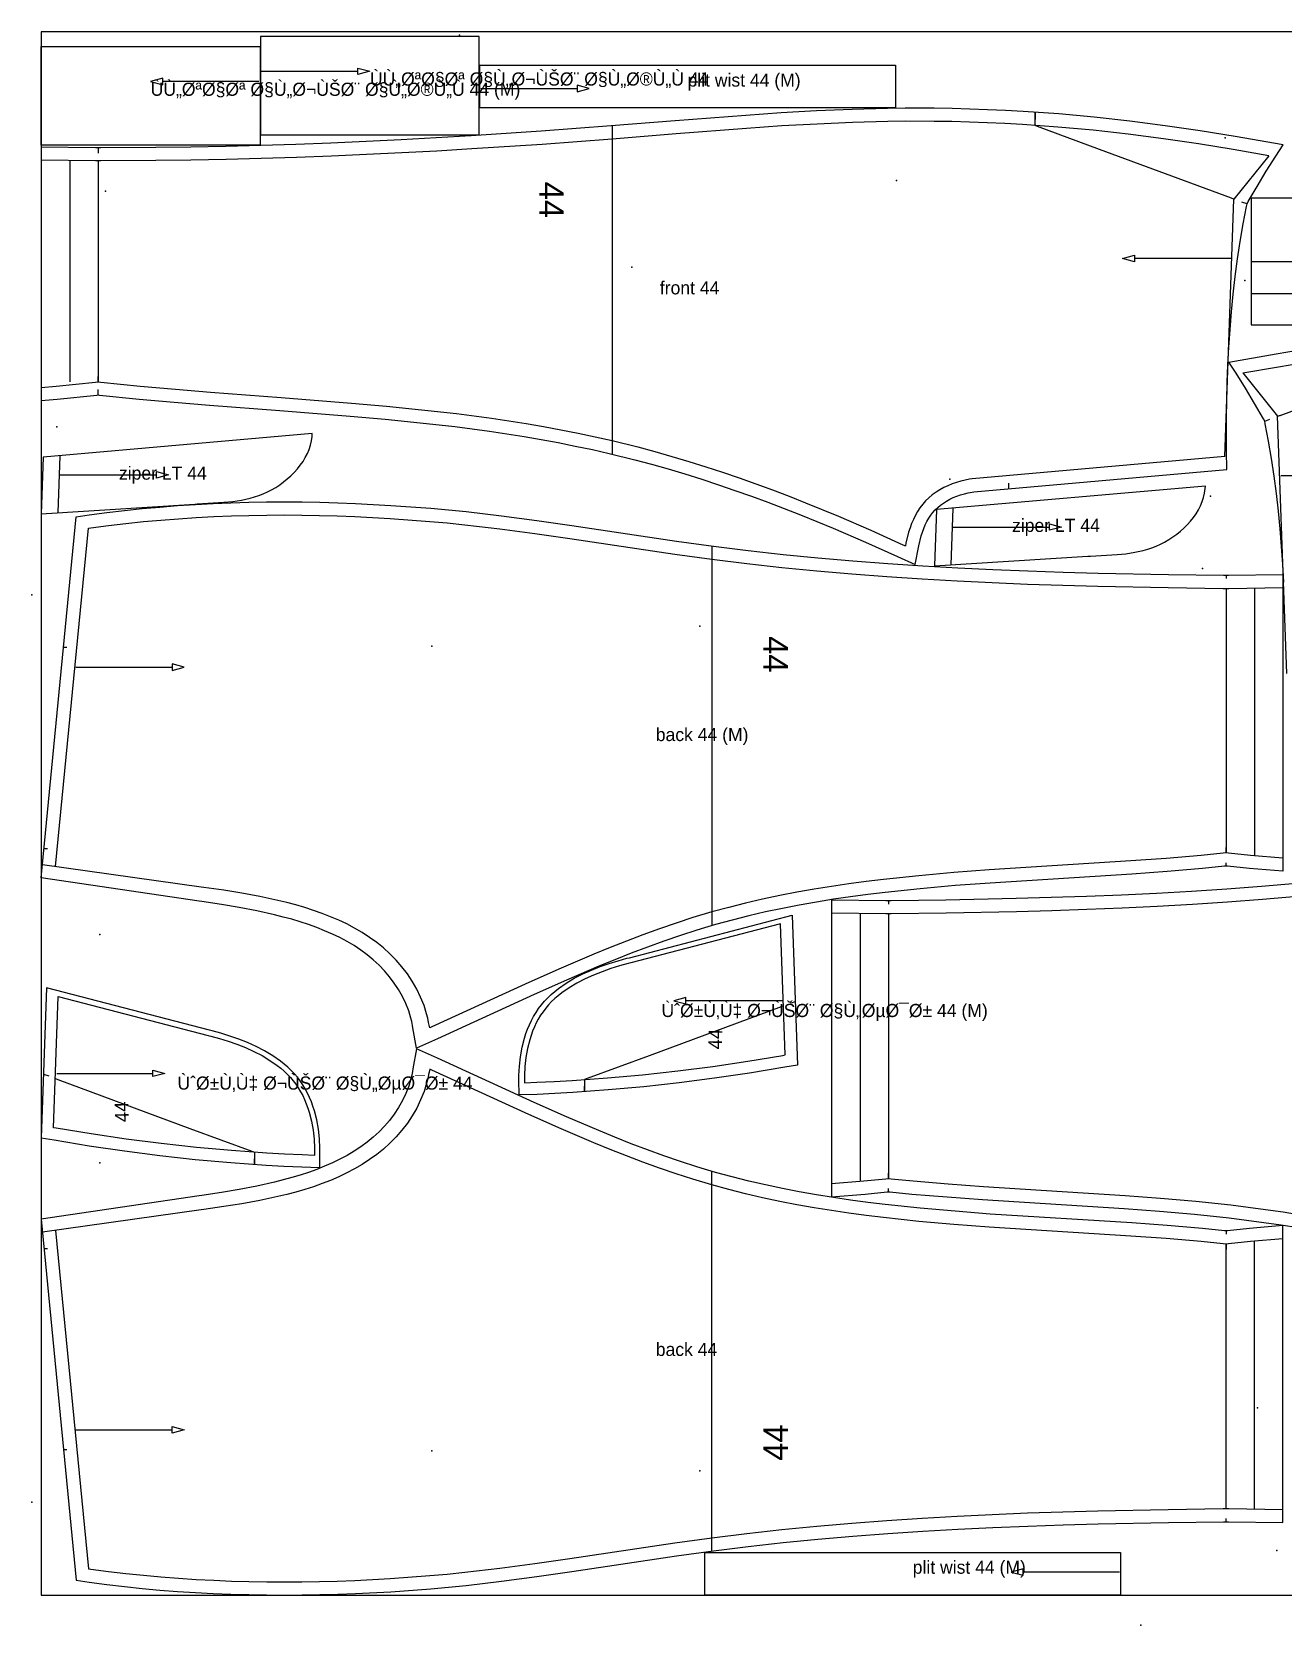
# Model space of a CAD drawing. Header units: millimetres. Extents: x -8 to 2969, y -70 to 1430.
# Drawn here: x -8 to 1136, y -27 to 1430 of the extents above; entities that cross this region are included whole.
import ezdxf

# ---------------------------------------------------------------- set-up
doc = ezdxf.new("R2010")
doc.units = ezdxf.units.MM
for name, color, linetype in [('BORDER', 4, 'Continuous'), ('CUT', 7, 'Continuous'), ('GRAIN', 5, 'Continuous'), ('INTERNAL', 8, 'Continuous'), ('MARK', 6, 'Continuous'), ('NOTCH', 1, 'Continuous'), ('PIECE_NAME', 2, 'Continuous'), ('SEAM', 3, 'Continuous'), ('TEXT', 2, 'Continuous')]:
    doc.layers.add(name, color=color, linetype=linetype)

msp = doc.modelspace()

# ---------------------------------------------------------------- linework, layer by layer
at = {"layer": 'BORDER'}
msp.add_lwpolyline([(0, 0), (2960.5, 0), (2960.5, 1430), (0, 1430)], close=True, dxfattribs=at)
at = {"layer": 'CUT'}
for points in [[(0.2, 1326.5), (0.2, 1416.5), (200.2, 1416.5), (200.2, 1326.5)], [(400.6, 1335.9), (400.6, 1425.9), (200.6, 1425.9), (200.6, 1335.9)], [(401, 1399.4), (781, 1399.4), (781, 1360.4), (401, 1360.4)], [(1135.4, 1326.6), (1091.8, 1334.2), (1059.8, 1339.5), (1027.6, 1344.2), (995.3, 1348.4), (962.9, 1351.9), (930.5, 1354.9), (898, 1357.2), (881.7, 1358.1), (865.4, 1358.8), (849.1, 1359.4), (832.9, 1359.9), (816.6, 1360.1), (790.1, 1360.2), (773.8, 1360), (741.4, 1359.1), (708.9, 1357.7), (676.5, 1355.8), (644.2, 1353.6), (579.7, 1348.6), (521.3, 1343.9), (457.2, 1339.1), (393.2, 1334.9), (361.1, 1333), (329.1, 1331.3), (297.1, 1329.7), (265, 1328.3), (233, 1327.1), (200.9, 1326.1), (168.9, 1325.3), (136.8, 1324.6), (104.8, 1324.2), (54.7, 1323.9), (52.3, 1323.9), (49.9, 1323.9), (0.2, 1324.6), (0.2, 1092.8), (14.8, 1094.1), (51, 1097.7), (52.2, 1097.9), (53.4, 1097.7), (89.6, 1094.1), (121.8, 1091.2), (154, 1088.6), (218.4, 1083.7), (282.7, 1078.6), (314.7, 1075.7), (346.6, 1072.5), (378.4, 1068.9), (410.1, 1064.7), (425.8, 1062.4), (441.6, 1059.9), (457.2, 1057.2), (472.9, 1054.3), (488.4, 1051.2), (504, 1047.9), (519.4, 1044.4), (542.7, 1038.7), (558, 1034.5), (573.4, 1030.2), (588.7, 1025.6), (604, 1020.8), (619.2, 1015.8), (634.3, 1010.6), (649.4, 1005.3), (664.5, 999.7), (679.5, 994), (694.4, 988.2), (724.2, 976), (753.7, 963.2), (783, 950), (799, 942.7), (802.4, 959.8), (804.7, 969.1), (805.8, 972.4), (807, 975.8), (808.4, 979.1), (809.9, 982.2), (811.6, 985.1), (813.4, 987.9), (815.3, 990.4), (817.4, 992.8), (819.7, 995), (822.2, 997), (824.9, 999), (827.7, 1000.8), (830.8, 1002.5), (834, 1004), (837.2, 1005.3), (840.6, 1006.5), (844.1, 1007.5), (847.5, 1008.4), (851.2, 1009.1), (852.9, 1009.4), (1083.9, 1029.6), (1083.9, 1032.1), (1083.7, 1044.3), (1083.7, 1076.7), (1084, 1093), (1084.4, 1109.2), (1085.1, 1125.4), (1085.9, 1141.6), (1087, 1157.8), (1088.3, 1174), (1089.9, 1190.2), (1091.7, 1206.3), (1093.8, 1222.3), (1096.2, 1238.3), (1099, 1254.3), (1102, 1270.2), (1102.5, 1272.6), (1103.6, 1274.7), (1111.7, 1288.7), (1120, 1302.6), (1128.7, 1316.3)], [(1106.2, 1220), (1106.2, 1162), (1795.2, 1162), (1795.2, 1220), (1795.2, 1278), (1106.2, 1278)], [(0.2, 989.3), (140.5, 998.1), (142.8, 998.3), (167.2, 999.7), (175.3, 1000.5), (183.3, 1001.8), (191.3, 1003.5), (195.2, 1004.7), (199.2, 1006), (203.1, 1007.5), (206.9, 1009.3), (210.7, 1011.2), (214.5, 1013.4), (218.2, 1015.8), (221.7, 1018.3), (225.1, 1021.1), (228.4, 1024), (231.5, 1027), (234.4, 1030.2), (237, 1033.6), (239.5, 1037), (241.6, 1040.6), (243.5, 1044.3), (245.1, 1048.1), (246.4, 1052), (247.3, 1055.9), (247.8, 1060), (248, 1062.5), (2, 1040.9)], [(816.7, 941.5), (956.9, 950.3), (959.3, 950.4), (983.7, 951.9), (991.7, 952.7), (999.8, 954), (1007.7, 955.7), (1011.7, 956.9), (1015.6, 958.2), (1019.5, 959.7), (1023.4, 961.4), (1027.2, 963.4), (1030.9, 965.6), (1034.6, 968), (1038.2, 970.5), (1041.6, 973.2), (1044.8, 976.1), (1047.9, 979.2), (1050.8, 982.4), (1053.5, 985.8), (1055.9, 989.2), (1058.1, 992.8), (1060, 996.5), (1061.6, 1000.3), (1062.8, 1004.2), (1063.7, 1008.1), (1064.3, 1012.2), (1064.5, 1014.6), (818.5, 993.1)], [(343.3, 500.4), (340, 518.9), (339.6, 521.2), (338.9, 524.7), (338.1, 527.9), (336.1, 534.7), (333.5, 541.3), (330.4, 547.7), (326.9, 554), (322.9, 560), (318.6, 565.8), (313.9, 571.3), (309, 576.4), (303.7, 581.3), (298.1, 585.8), (292.3, 590.1), (286.2, 594.2), (279.8, 597.9), (273.2, 601.5), (266.3, 604.8), (259.2, 607.9), (252, 610.8), (244.5, 613.5), (237, 616), (229.2, 618.3), (221.4, 620.4), (213.5, 622.4), (197.4, 626), (181.2, 629), (164.9, 631.8), (146.9, 634.5), (144.6, 634.9), (0.2, 656.3), (32.2, 986.5), (44, 988.2), (60.1, 990.3), (76.2, 992.2), (92.4, 993.9), (108.6, 995.4), (124.8, 996.7), (141.1, 997.7), (157.3, 998.6), (173.6, 999.2), (189.9, 999.7), (206.1, 1000), (222.4, 1000.1), (238.7, 1000), (254.9, 999.7), (271.2, 999.2), (287.5, 998.6), (319.9, 996.9), (356.2, 994.3), (372.5, 992.8), (388.7, 991.2), (420.9, 987.4), (453.1, 983.1), (485.2, 978.5), (581, 964.2), (614.8, 959.5), (646.6, 955.6), (678.4, 952.1), (710.2, 948.9), (742.1, 946.1), (774.1, 943.7), (806.1, 941.6), (838.1, 939.8), (870.2, 938.2), (902.2, 936.9), (934.3, 935.9), (966.4, 935), (1030.7, 933.7), (1080.9, 933), (1083.3, 933), (1085.6, 933), (1135.3, 933.7), (1135.3, 719), (1135.3, 662.2), (1104.7, 664.8), (1084.6, 666.8), (1083.3, 666.9), (1082, 666.8), (1061.8, 664.8), (1029.5, 662.1), (997.1, 659.7), (867.7, 651.5), (835.6, 649.1), (803.6, 646.3), (771.7, 642.9), (755.9, 641), (740.1, 638.9), (724.4, 636.6), (708.8, 634.1), (693.2, 631.3), (677.7, 628.3), (662.3, 625), (647, 621.5), (631.7, 617.6), (616.6, 613.4), (599.5, 608.3), (584.5, 603.5), (569.5, 598.3), (554.5, 592.9), (539.6, 587.2), (524.7, 581.3), (509.9, 575.3), (480.3, 562.6), (450.8, 549.4), (362.4, 509)], [(691.7, 485), (679.9, 482.9), (647.8, 477.6), (615.6, 472.9), (583.4, 468.7), (551, 465.2), (518.6, 462.2), (486.1, 459.9), (469.8, 459), (453.5, 458.2), (437, 457.6), (436.9, 471.3), (436.9, 475.5), (437.3, 484), (438.3, 492.6), (439.8, 501.2), (442, 509.6), (443.3, 513.8), (444.8, 517.8), (446.4, 521.8), (448.3, 525.7), (450.3, 529.5), (452.5, 533.2), (454.9, 536.8), (457.5, 540.2), (460.3, 543.4), (463.3, 546.5), (466.4, 549.5), (469.6, 552.3), (473, 555), (480, 559.9), (487.5, 564.4), (495.2, 568.3), (503.2, 571.9), (511.2, 575.1), (519.4, 577.9), (527.5, 580.4), (535.6, 582.6), (537.9, 583.2), (686.8, 622)], [(0.2, 418.5), (12.1, 416.5), (44.1, 411.2), (76.3, 406.4), (108.6, 402.3), (140.9, 398.7), (173.4, 395.8), (205.8, 393.5), (222.1, 392.6), (238.4, 391.8), (254.9, 391.2), (255, 404.9), (255, 409.1), (254.6, 417.6), (253.6, 426.2), (252.1, 434.8), (250, 443.1), (248.6, 447.3), (247.2, 451.4), (245.5, 455.4), (243.7, 459.3), (241.6, 463.1), (239.4, 466.8), (237, 470.4), (234.4, 473.8), (231.6, 477), (228.6, 480.1), (225.5, 483.1), (222.3, 485.9), (218.9, 488.6), (211.9, 493.5), (204.4, 497.9), (196.7, 501.9), (188.8, 505.5), (180.7, 508.7), (172.5, 511.5), (164.4, 514), (156.4, 516.2), (154, 516.8), (5.1, 555.6)], [(343.3, 499.8), (340, 481.4), (339.6, 479.1), (338.9, 475.6), (338.1, 472.4), (336.1, 465.6), (333.5, 459), (330.4, 452.5), (326.9, 446.3), (322.9, 440.2), (318.6, 434.4), (313.9, 429), (309, 423.8), (303.7, 419), (298.1, 414.4), (292.3, 410.1), (286.2, 406.1), (279.8, 402.3), (273.2, 398.8), (266.3, 395.5), (259.2, 392.4), (252, 389.5), (244.5, 386.8), (237, 384.3), (229.2, 382), (221.4, 379.9), (213.5, 377.9), (197.4, 374.3), (181.2, 371.2), (164.9, 368.5), (146.9, 365.7), (144.6, 365.4), (0.2, 344), (32.2, 13.7), (44, 12.1), (60.1, 9.9), (76.2, 8), (92.4, 6.3), (108.6, 4.8), (124.8, 3.6), (141.1, 2.5), (157.3, 1.7), (173.6, 1), (189.9, 0.6), (206.1, 0.3), (222.4, 0.2), (238.7, 0.3), (254.9, 0.6), (271.2, 1), (287.5, 1.6), (319.9, 3.3), (356.2, 6), (372.5, 7.4), (388.7, 9.1), (420.9, 12.9), (453.1, 17.1), (485.2, 21.7), (581, 36.1), (614.8, 40.7), (646.6, 44.7), (678.4, 48.2), (710.2, 51.3), (742.1, 54.1), (774.1, 56.5), (806.1, 58.7), (838.1, 60.5), (870.2, 62), (902.2, 63.3), (934.3, 64.4), (966.4, 65.3), (1030.7, 66.6), (1080.9, 67.3), (1083.3, 67.3), (1085.6, 67.3), (1135.3, 66.6), (1135.3, 281.3), (1135.3, 338.1), (1104.7, 335.5), (1084.6, 333.5), (1083.3, 333.4), (1082, 333.5), (1061.8, 335.5), (1029.5, 338.2), (997.1, 340.6), (867.7, 348.7), (835.6, 351.2), (803.6, 354), (771.7, 357.3), (755.9, 359.3), (740.1, 361.4), (724.4, 363.7), (708.8, 366.2), (693.2, 369), (677.7, 372), (662.3, 375.3), (647, 378.8), (631.7, 382.7), (616.6, 386.8), (599.5, 391.9), (584.5, 396.8), (569.5, 402), (554.5, 407.4), (539.6, 413), (524.7, 418.9), (509.9, 425), (480.3, 437.7), (450.8, 450.8), (362.4, 491.2)], [(986.9, 0.2), (606.9, 0.2), (606.9, 39.2), (986.9, 39.2)]]:
    msp.add_lwpolyline(points, close=True, dxfattribs=at)
for points in [[(1136.1, 926.8), (1135.2, 943), (1134.1, 959.2), (1132.8, 975.4), (1131.3, 991.6), (1129.4, 1007.7), (1127.3, 1023.7), (1124.9, 1039.7), (1122.2, 1055.7), (1119.2, 1071.6), (1118.7, 1074), (1117.5, 1076.1), (1109.4, 1090.1), (1101.1, 1104), (1092.5, 1117.7), (1085.8, 1128), (1129.3, 1135.6), (1161.3, 1140.9)], [(1147.7, 651.1), (1115.8, 648.4), (1083.9, 645.9), (1051.9, 643.8), (1019.9, 642), (987.8, 640.5), (955.7, 639.1), (923.6, 638.1), (891.5, 637.2), (827.3, 635.9), (777.1, 635.2), (774.7, 635.2), (772.4, 635.2), (722.7, 635.9), (722.7, 421.2), (722.7, 364.4), (753.3, 367), (773.4, 369), (774.7, 369.1), (776, 369), (796.2, 367), (828.5, 364.3), (860.8, 361.9), (990.3, 353.7), (1022.4, 351.3), (1054.4, 348.5), (1086.3, 345.1), (1102.1, 343.2), (1117.9, 341.1), (1133.6, 338.8), (1149.2, 336.3)]]:
    msp.add_lwpolyline(points, dxfattribs=at)
at = {"layer": 'GRAIN'}
for points in [[(199.2, 1384.5), (111.2, 1384.5), (111.2, 1387.5), (100.2, 1384.5), (111.2, 1381.6), (111.2, 1384.5)], [(201.6, 1394), (289.6, 1394), (289.6, 1396.9), (300.6, 1394), (289.6, 1391), (289.6, 1394)], [(402, 1378.2), (490, 1378.2), (490, 1375.2), (501, 1378.2), (490, 1381.2), (490, 1378.2)], [(1087.7, 1222.8), (999.7, 1222.8), (999.7, 1219.8), (988.7, 1222.8), (999.7, 1225.7), (999.7, 1222.8)], [(1107.2, 1190.7), (1195.2, 1190.7), (1195.2, 1193.7), (1206.2, 1190.7), (1195.2, 1187.7), (1195.2, 1190.7)], [(17.5, 1024.8), (105.5, 1024.8), (105.5, 1027.8), (116.5, 1024.8), (105.5, 1021.9), (105.5, 1024.8)], [(1133.5, 1024.2), (1221.5, 1024.2), (1221.5, 1021.2), (1232.5, 1024.2), (1221.5, 1027.1), (1221.5, 1024.2)], [(833.9, 977), (921.9, 977), (921.9, 980), (932.9, 977), (921.9, 974.1), (921.9, 977)], [(31.9, 848.9), (119.9, 848.9), (119.9, 845.9), (130.9, 848.9), (119.9, 851.9), (119.9, 848.9)], [(677.6, 543.8), (589.6, 543.8), (589.6, 546.8), (578.6, 543.8), (589.6, 540.9), (589.6, 543.8)], [(14.3, 477.4), (102.3, 477.4), (102.3, 480.4), (113.3, 477.4), (102.3, 474.5), (102.3, 477.4)], [(31.9, 151.4), (119.9, 151.4), (119.9, 154.3), (130.9, 151.4), (119.9, 148.4), (119.9, 151.4)], [(985.9, 21.3), (897.9, 21.3), (897.9, 24.3), (886.9, 21.3), (897.9, 18.4), (897.9, 21.3)]]:
    msp.add_lwpolyline(points, dxfattribs=at)
at = {"layer": 'INTERNAL'}
for points in [[(908.7, 1344.4), (908.7, 1356.4)], [(522.2, 1344), (522.2, 1043.7)], [(908.7, 1354.7), (908.7, 1349.7)], [(1090.6, 1277), (1088.4, 1277.8), (967.6, 1322.5), (911, 1343.5), (908.7, 1344.4)], [(26.2, 1312.3), (26.2, 1109.9)], [(52.2, 1311.9), (52.2, 1109.9)], [(1106.2, 1220), (1795.2, 1220)], [(1130.5, 1078.4), (1132.8, 1079.2), (1253.5, 1123.9), (1310.1, 1144.9), (1312.5, 1145.8)], [(17.1, 1042.3), (15.3, 990.3)], [(833.5, 994.4), (831.7, 942.5)], [(613.3, 959.8), (613.3, 672)], [(1083.3, 921), (1083.3, 719)], [(1109.3, 921.3), (1109.3, 719)], [(1083.3, 719), (1083.3, 679)], [(1109.3, 719), (1109.3, 676.5)], [(613.3, 672), (613.3, 612.4)], [(748.7, 623.5), (748.7, 421.2)], [(774.7, 623.2), (774.7, 421.2)], [(678.8, 539.1), (676.5, 538.3), (555.8, 493.5), (499.2, 472.6), (496.8, 471.7)], [(13.1, 472.7), (15.4, 471.9), (136.1, 427.1), (192.7, 406.1), (195.1, 405.3)], [(496.8, 471.7), (496.8, 460.7)], [(748.7, 421.2), (748.7, 378.7)], [(774.7, 421.2), (774.7, 381.2)], [(195.1, 405.3), (195.1, 394.3)], [(613.3, 328.3), (613.3, 387.8)], [(613.3, 40.5), (613.3, 328.3)], [(1083.3, 281.3), (1083.3, 321.3)], [(1109.3, 281.3), (1109.3, 323.8)], [(1083.3, 79.3), (1083.3, 281.3)], [(1109.3, 79), (1109.3, 281.3)]]:
    msp.add_lwpolyline(points, dxfattribs=at)
at = {"layer": 'MARK'}
for p in [(382.5, 1426.9), (1082.5, 1333.1), (58.8, 1284.3), (782.1, 1294), (540, 1214.9), (1100.4, 1202.6), (14.4, 1068.6), (830.8, 1020.8), (1069, 1005.2), (1061.9, 939.3), (-8.4, 915), (602.2, 886.5), (357.3, 868.1), (53.6, 604.5), (53.6, 395.7), (1112, 171.4), (357.3, 132.2), (602.2, 113.8), (-8.4, 85.2), (1129.9, 40.9), (1005.4, -27.3)]:
    msp.add_point(p, dxfattribs=at)
at = {"layer": 'NOTCH'}
for points in [[(908.7, 1356.4), (908.7, 1351.4)], [(52.2, 1323.9), (52.2, 1318.9)], [(1102.5, 1272.6), (1097.8, 1274.3)], [(52.2, 1097.9), (52.2, 1102.9)], [(1118.7, 1074), (1123.4, 1075.7)], [(884.7, 1012.2), (884.7, 1017.2)], [(1083.3, 933), (1083.3, 930)], [(20.7, 867.1), (23.7, 867.1)], [(2.8, 683.1), (5.8, 683.1)], [(1083.3, 666.9), (1083.3, 669.9)], [(774.7, 635.2), (774.7, 632.2)], [(689.6, 543.2), (685, 541.4)], [(2.3, 476.7), (7, 475)], [(496.8, 460.7), (496.8, 465.7)], [(195.1, 394.3), (195.1, 399.3)], [(774.7, 369.1), (774.7, 372.1)], [(1083.3, 333.4), (1083.3, 330.4)], [(2.8, 317.1), (5.8, 317.1)], [(20.7, 133.2), (23.7, 133.2)], [(1083.3, 67.3), (1083.3, 70.3)]]:
    msp.add_lwpolyline(points, dxfattribs=at)
at = {"layer": 'SEAM'}
for points in [[(1122.3, 1316.7), (1089.8, 1322.3), (1058, 1327.6), (1026, 1332.3), (993.9, 1336.4), (961.7, 1340), (929.5, 1342.9), (897.2, 1345.2), (881.1, 1346.1), (864.9, 1346.9), (848.8, 1347.4), (832.6, 1347.9), (816.4, 1348.1), (790.2, 1348.2), (774.1, 1348), (741.8, 1347.1), (709.5, 1345.7), (677.3, 1343.9), (645, 1341.7), (580.6, 1336.7), (522.2, 1331.9), (458.1, 1327.1), (393.9, 1322.9), (361.8, 1321), (329.7, 1319.3), (297.6, 1317.7), (265.5, 1316.3), (233.4, 1315.1), (201.3, 1314.1), (169.2, 1313.3), (137, 1312.6), (104.9, 1312.2), (54.7, 1311.9), (52.2, 1311.9), (49.7, 1312), (0.2, 1312.6)], [(52.2, 1311.9), (52.2, 1306.9)], [(1122.3, 1316.7), (1090.6, 1277)], [(1082.2, 1041.6), (1090.6, 1277)], [(1090.6, 1277), (1085.9, 1278.7)], [(1098.8, 1118.1), (1131.3, 1123.7), (1163.2, 1129)], [(0.2, 1104.8), (13.7, 1106), (49.7, 1109.7), (52.2, 1109.9), (54.7, 1109.7), (90.7, 1106), (122.8, 1103.2), (155, 1100.5), (219.4, 1095.6), (283.7, 1090.5), (315.9, 1087.7), (347.9, 1084.4), (379.9, 1080.8), (411.8, 1076.6), (427.7, 1074.2), (443.5, 1071.7), (459.3, 1069), (475.1, 1066.1), (490.9, 1063), (506.6, 1059.7), (522.2, 1056.1), (545.6, 1050.3), (561.2, 1046.1), (576.7, 1041.7), (592.2, 1037.1), (607.6, 1032.2), (623, 1027.2), (638.3, 1022), (653.5, 1016.6), (668.7, 1011), (683.8, 1005.2), (698.9, 999.3), (728.9, 987), (758.6, 974.2), (788, 960.9), (790.2, 959.9)], [(52.2, 1109.9), (52.2, 1114.9)], [(1098.8, 1118.1), (1130.5, 1078.4)], [(1130.5, 1078.4), (1135.2, 1080.1)], [(1138.9, 843), (1130.5, 1078.4)], [(1082.2, 1041.6), (851.3, 1021.3), (848.9, 1020.9), (844.9, 1020.1), (840.9, 1019.1), (836.9, 1017.9), (833, 1016.5), (829.1, 1014.9), (825.3, 1013.1), (821.7, 1011.2), (818.2, 1009), (814.8, 1006.5), (811.7, 1003.9), (808.7, 1001.1), (806, 998), (803.5, 994.8), (801.3, 991.3), (799.3, 987.8), (797.5, 984), (795.8, 980.2), (794.4, 976.3), (793.1, 972.4), (790.7, 962.4), (790.2, 959.9)], [(43.3, 976), (45.6, 976.3), (61.6, 978.4), (77.6, 980.3), (93.6, 982), (109.6, 983.5), (125.7, 984.7), (141.8, 985.8), (157.9, 986.6), (174, 987.3), (190.1, 987.7), (206.3, 988), (222.4, 988.1), (238.5, 988), (254.7, 987.7), (270.8, 987.3), (286.9, 986.6), (319.1, 985), (355.3, 982.3), (371.3, 980.9), (387.4, 979.2), (419.5, 975.5), (451.5, 971.3), (483.4, 966.7), (579.3, 952.3), (613.3, 947.6), (645.2, 943.7), (677.1, 940.1), (709.1, 937), (741.2, 934.2), (773.3, 931.7), (805.4, 929.6), (837.5, 927.8), (869.6, 926.3), (901.8, 924.9), (934, 923.9), (966.1, 923), (1030.5, 921.7), (1080.8, 921), (1083.3, 921), (1085.8, 921), (1135.3, 921.7)], [(13.3, 666.5), (43.3, 976)], [(1083.3, 921), (1083.3, 916)], [(1135.3, 674.2), (1105.8, 676.7), (1085.7, 678.7), (1083.3, 679), (1080.8, 678.7), (1060.7, 676.7), (1028.6, 674), (996.3, 671.7), (866.9, 663.5), (834.6, 661.1), (802.4, 658.2), (770.3, 654.8), (754.4, 652.9), (738.5, 650.8), (722.6, 648.4), (706.8, 645.9), (691, 643.1), (675.3, 640), (659.7, 636.7), (644.1, 633.1), (628.7, 629.2), (613.3, 625), (596, 619.8), (580.7, 614.8), (565.5, 609.6), (550.3, 604.1), (535.3, 598.4), (520.3, 592.5), (505.3, 586.3), (475.5, 573.6), (445.9, 560.4), (357.4, 520), (355.3, 519)], [(1083.3, 679), (1083.3, 684)], [(355.3, 519), (354.8, 521.6), (354.3, 524), (353.5, 527.9), (352.5, 531.9), (350.1, 539.6), (347, 547.2), (343.5, 554.5), (339.4, 561.6), (334.9, 568.4), (329.9, 574.9), (324.6, 581), (319, 586.7), (313.1, 592.1), (306.9, 597.1), (300.4, 601.8), (293.7, 606.2), (286.7, 610.2), (279.5, 614), (272.2, 617.5), (264.6, 620.7), (256.9, 623.7), (249, 626.5), (241.1, 629.1), (233, 631.4), (224.8, 633.6), (216.6, 635.6), (200.1, 639.1), (183.5, 642.1), (167, 644.8), (148.8, 647.4), (146.4, 647.7), (1.4, 668.1)], [(1148.8, 639.2), (1116.8, 636.4), (1084.7, 634), (1052.6, 631.8), (1020.5, 630), (988.4, 628.5), (956.2, 627.2), (924, 626.1), (891.8, 625.2), (827.5, 623.9), (777.2, 623.2), (774.7, 623.2), (772.2, 623.2), (722.7, 623.9)], [(774.7, 623.2), (774.7, 618.2)], [(678.8, 539.1), (674.1, 537.4)], [(355.3, 481.3), (354.8, 478.6), (354.3, 476.3), (353.5, 472.3), (352.5, 468.4), (350.1, 460.7), (347, 453.1), (343.5, 445.7), (339.4, 438.6), (334.9, 431.8), (329.9, 425.4), (324.6, 419.3), (319, 413.5), (313.1, 408.2), (306.9, 403.1), (300.4, 398.5), (293.7, 394.1), (286.7, 390), (279.5, 386.3), (272.2, 382.8), (264.6, 379.5), (256.9, 376.5), (249, 373.7), (241.1, 371.2), (233, 368.8), (224.8, 366.7), (216.6, 364.7), (200.1, 361.2), (183.5, 358.1), (167, 355.5), (148.8, 352.9), (146.4, 352.5), (1.4, 332.1)], [(1135.3, 326), (1105.8, 323.5), (1085.7, 321.6), (1083.3, 321.3), (1080.8, 321.6), (1060.7, 323.5), (1028.6, 326.2), (996.3, 328.6), (866.9, 336.8), (834.6, 339.2), (802.4, 342), (770.3, 345.4), (754.4, 347.4), (738.5, 349.5), (722.6, 351.8), (706.8, 354.4), (691, 357.2), (675.3, 360.2), (659.7, 363.5), (644.1, 367.1), (628.7, 371.1), (613.3, 375.3), (596, 380.5), (580.7, 385.4), (565.5, 390.6), (550.3, 396.1), (535.3, 401.9), (520.3, 407.8), (505.3, 413.9), (475.5, 426.7), (445.9, 439.9), (357.4, 480.3), (355.3, 481.3)], [(13.1, 472.7), (17.8, 471)], [(722.7, 376.5), (752.2, 379), (772.2, 380.9), (774.7, 381.2), (777.2, 380.9), (797.2, 379), (829.4, 376.2), (861.7, 373.9), (991.1, 365.7), (1023.4, 363.3), (1055.6, 360.4), (1087.6, 357.1), (1103.6, 355.1), (1119.5, 353), (1135.4, 350.6), (1151.2, 348.1)], [(774.7, 381.2), (774.7, 386.2)], [(13.3, 333.8), (43.3, 24.3)], [(1083.3, 321.3), (1083.3, 316.3)], [(43.3, 24.3), (45.6, 24), (61.6, 21.8), (77.6, 19.9), (93.6, 18.3), (109.6, 16.8), (125.7, 15.6), (141.8, 14.5), (157.9, 13.7), (174, 13), (190.1, 12.6), (206.3, 12.3), (222.4, 12.2), (238.5, 12.3), (254.7, 12.6), (270.8, 13), (286.9, 13.6), (319.1, 15.3), (355.3, 18), (371.3, 19.4), (387.4, 21), (419.5, 24.8), (451.5, 29), (483.4, 33.6), (579.3, 47.9), (613.3, 52.6), (645.2, 56.6), (677.1, 60.1), (709.1, 63.3), (741.2, 66.1), (773.3, 68.5), (805.4, 70.6), (837.5, 72.5), (869.6, 74), (901.8, 75.3), (934, 76.4), (966.1, 77.3), (1030.5, 78.6), (1080.8, 79.3), (1083.3, 79.3), (1085.8, 79.3), (1135.3, 78.6)], [(1083.3, 79.3), (1083.3, 84.3)]]:
    msp.add_lwpolyline(points, dxfattribs=at)
for points in [[(676.1, 614.1), (539.2, 578.4), (536.8, 577.8), (528.9, 575.6), (521, 573.2), (513, 570.4), (505.1, 567.3), (497.4, 563.8), (489.9, 560), (482.8, 555.7), (476, 551), (472.8, 548.4), (469.7, 545.8), (466.8, 543), (464, 540.1), (461.4, 537), (459, 533.8), (456.7, 530.5), (454.6, 527.1), (452.7, 523.5), (451, 519.8), (449.4, 516), (448, 512.1), (446.8, 508.2), (444.7, 500.1), (443.3, 491.9), (442.3, 483.6), (441.9, 475.4), (441.9, 471.3), (441.9, 468.8), (453.1, 469.2), (469.2, 470), (485.4, 470.9), (517.7, 473.2), (549.9, 476.1), (582.1, 479.6), (614.1, 483.8), (646.1, 488.5), (678, 493.7), (680.4, 494.2)], [(15.8, 547.7), (152.7, 512), (155.1, 511.4), (163, 509.2), (171, 506.7), (178.9, 504), (186.8, 500.9), (194.5, 497.4), (202, 493.6), (209.2, 489.3), (215.9, 484.6), (219.1, 482), (222.2, 479.4), (225.1, 476.6), (227.9, 473.7), (230.5, 470.6), (232.9, 467.4), (235.2, 464.1), (237.3, 460.6), (239.2, 457.1), (240.9, 453.4), (242.5, 449.6), (243.9, 445.7), (245.2, 441.8), (247.2, 433.7), (248.7, 425.5), (249.6, 417.2), (250, 409), (250, 404.9), (250, 402.4), (238.8, 402.8), (222.7, 403.6), (206.5, 404.5), (174.2, 406.8), (142, 409.7), (109.9, 413.2), (77.8, 417.3), (45.8, 422.1), (13.9, 427.3), (11.5, 427.7)]]:
    msp.add_lwpolyline(points, close=True, dxfattribs=at)

# ---------------------------------------------------------------- texts
at = {"layer": 'PIECE_NAME'}
for s, p in [('ÙÙ„ØªØ§Øª Ø§Ù„Ø¬ÙŠØ¨ Ø§Ù„Ø®Ù„Ù 44 (M)', (100.2, 1371.5)), ('ÙÙ„ØªØ§Øª Ø§Ù„Ø¬ÙŠØ¨ Ø§Ù„Ø®Ù„Ù 44', (300.6, 1380.9)), ('plit wist 44 (M)', (591, 1379.9)), ('front 44', (565.7, 1189.9)), ('ziper LT 44', (71.2, 1020.4)), ('ziper LT 44', (887.7, 972.6)), ('back 44 (M)', (562, 781.3)), ('ÙˆØ±Ù‚Ù‡ Ø¬ÙŠØ¨ Ø§Ù„ØµØ¯Ø± 44 (M)', (567.2, 528.9)), ('ÙˆØ±Ù‚Ù‡ Ø¬ÙŠØ¨ Ø§Ù„ØµØ¯Ø± 44', (124.7, 462.5)), ('back 44', (562, 218.9)), ('plit wist 44 (M)', (796.9, 19.7))]:
    msp.add_text(s, height=12, dxfattribs=at).set_placement(p)
at = {"layer": 'TEXT'}
for height, rotation, p in [(22.4, 270, (455.5, 1293)), (22.4, 270, (660.4, 877.3)), (12.6, 88.897, (622.5, 499.3)), (12.6, 91.103, (80.2, 432.9)), (22.4, 90, (682.8, 123))]:
    msp.add_text('44', height=height, rotation=rotation, dxfattribs=at).set_placement(p)

doc.saveas('drawing.dxf')
